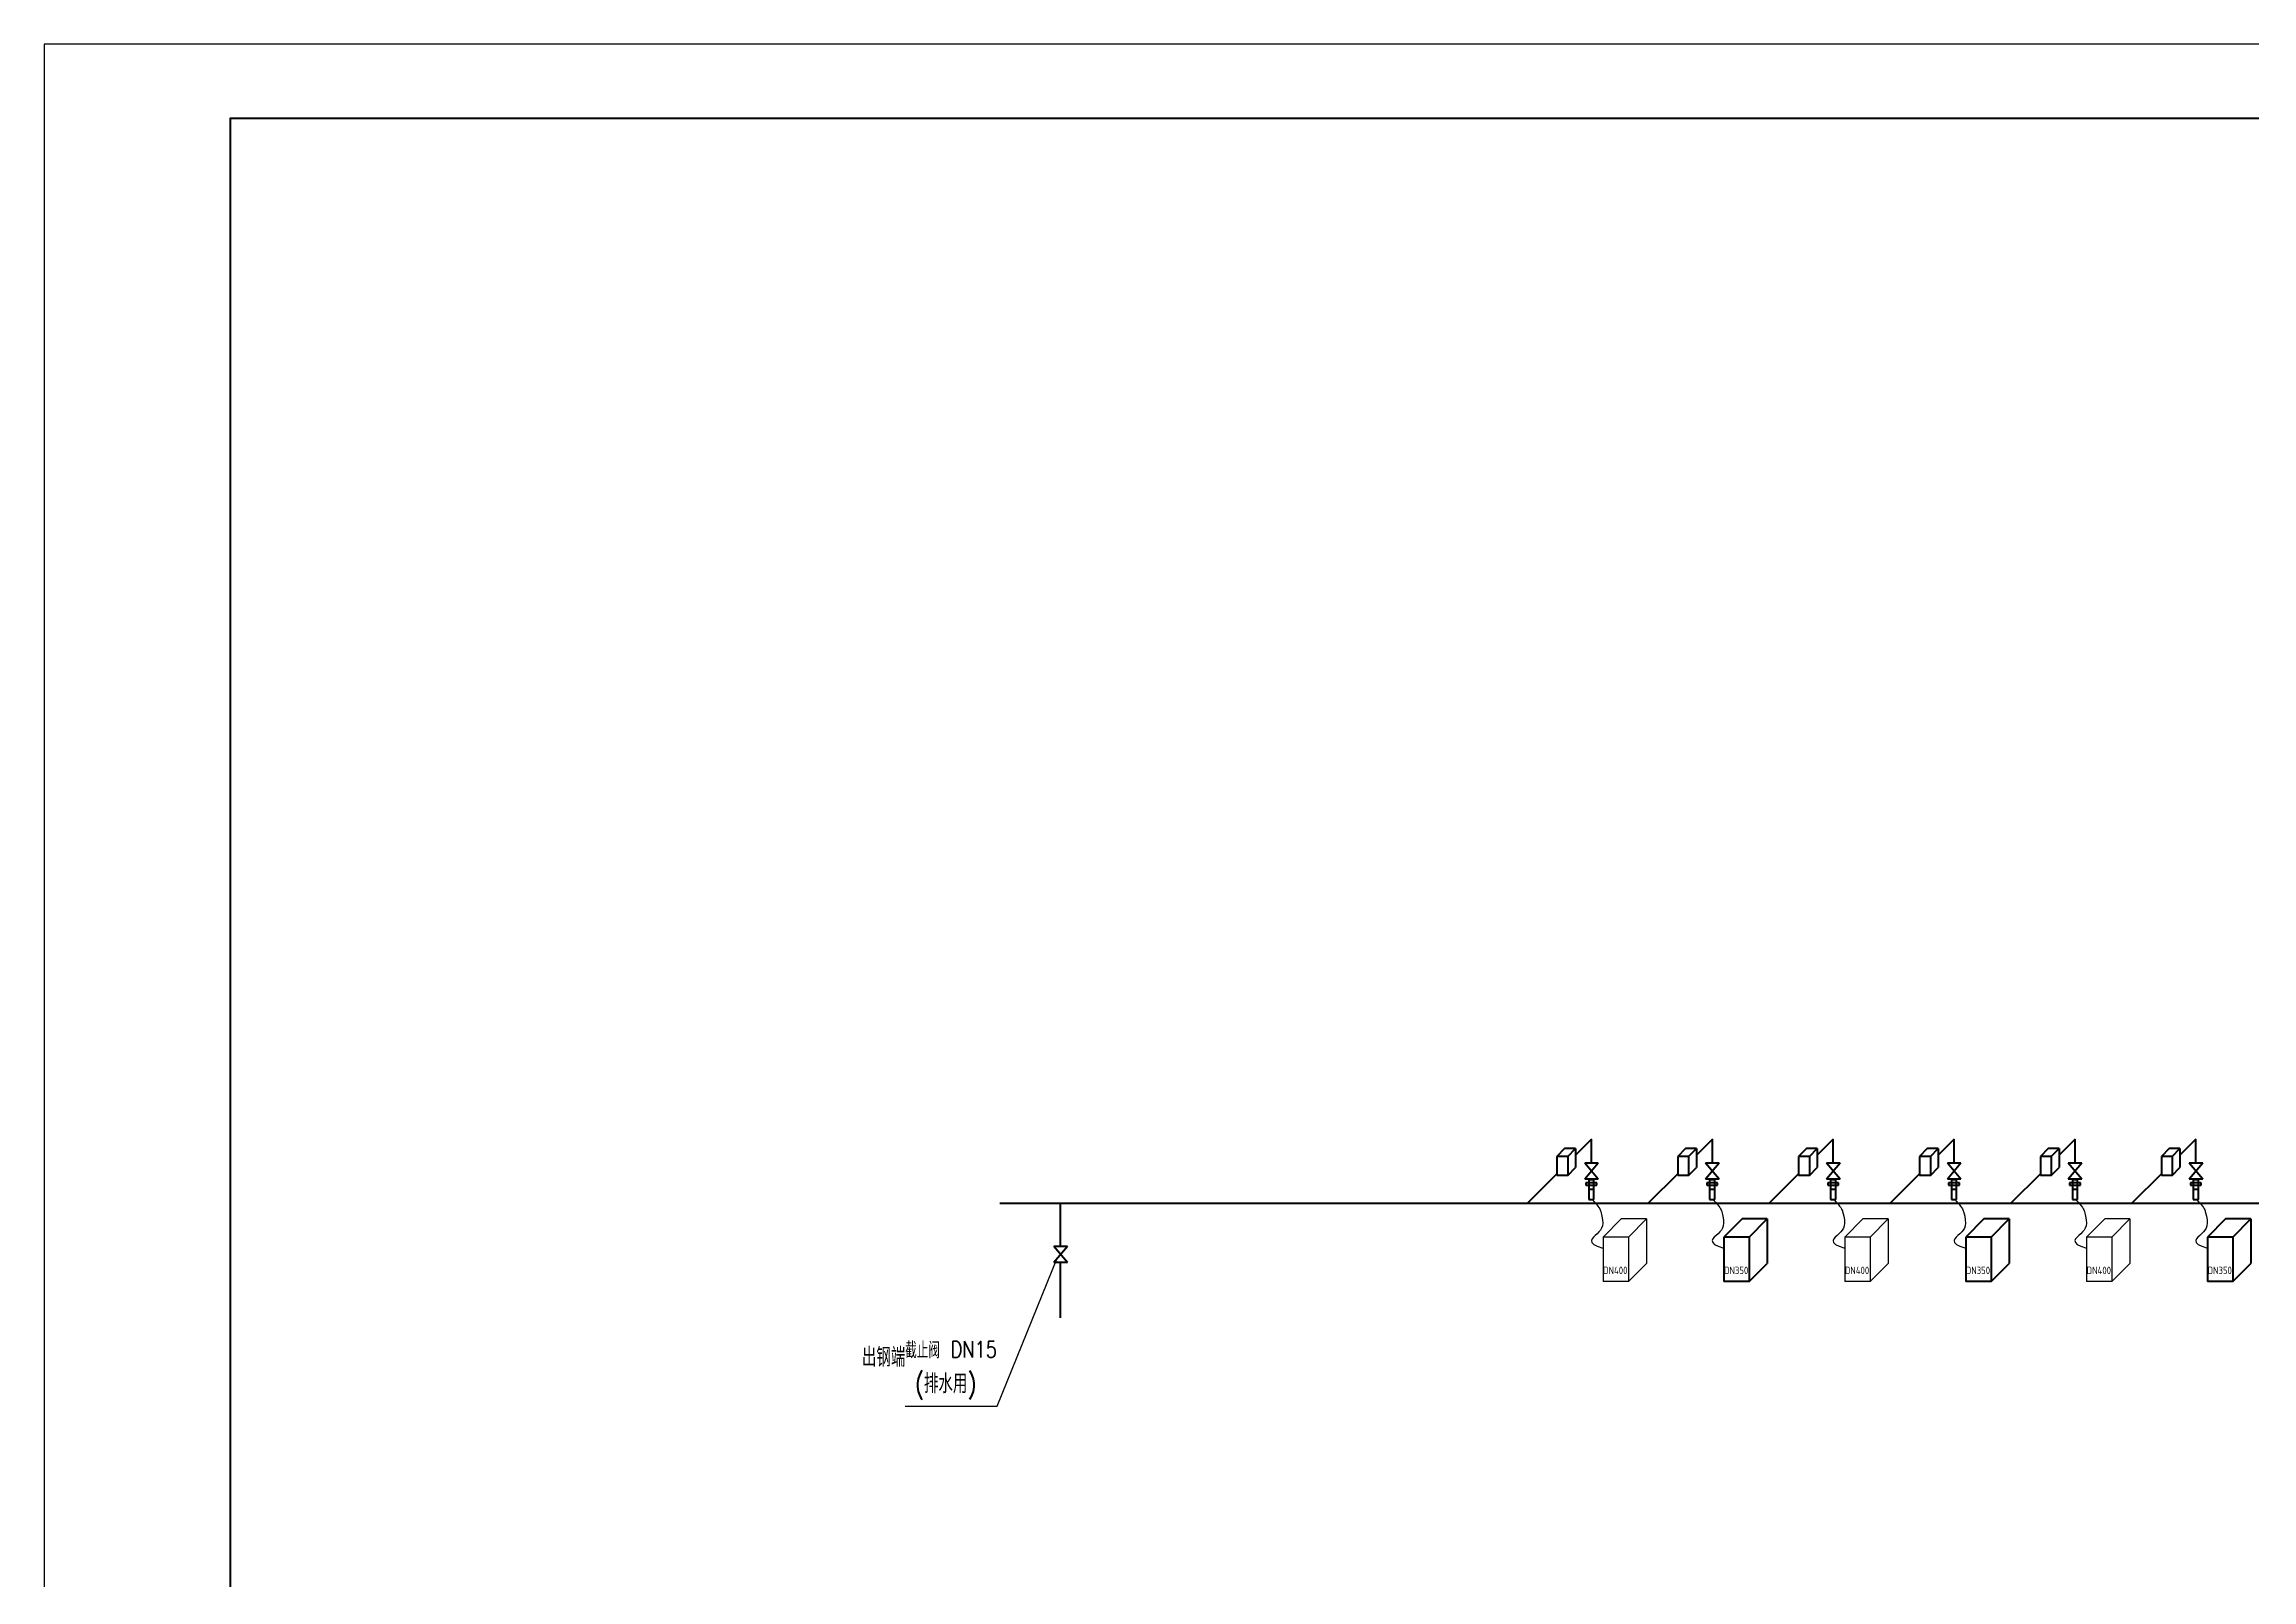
# Model space of a CAD drawing. Extents: x 50270 to 97790, y 5042 to 38642.
# Drawn here: x 50270 to 74009, y 22131 to 38642 of the extents above; entities that cross this region are included whole.
import ezdxf

# ---------------------------------------------------------------- set-up
doc = ezdxf.new("R2010")
doc.units = 0
doc.header["$LTSCALE"] = 800
doc.header["$MEASUREMENT"] = 0
doc.layers.get('0').update_dxf_attribs({"linetype": 'CONTINUOUS'})
doc.layers.add('SHI', color=7, linetype='CONTINUOUS', lineweight=50)
doc.layers.add('WEN', color=3, linetype='CONTINUOUS')
doc.layers.add('XI', color=2, linetype='CONTINUOUS')
doc.styles.add('GB', font='gbenor.shx', dxfattribs={"bigfont": 'gbcbig.shx'})
doc.styles.add('HZ0', font='SIMPLEX.shx', dxfattribs={"width": 0.8, "height": 150, "bigfont": 'jd.shx'})

# ---------------------------------------------------------------- blocks, each defined once
blk = doc.blocks.new('compress-b')
at = {"ltscale": 0.5}
for p, q in [((49987, -9901), (49793, -10095)), ((50259, -9901), (49987, -9901)), ((50065, -10095), (50259, -9901)), ((50259, -9901), (50259, -10378)), ((50065, -10095), (49793, -10095)), ((49793, -10095), (49793, -10572)), ((50065, -10095), (50065, -10572)), ((50065, -10572), (50259, -10378)), ((50065, -10572), (49793, -10572))]:
    blk.add_line(p, q, dxfattribs=at)
at = {"layer": 'SHI', "ltscale": 0.5}
for p, q in [((49379, -9145), (49296, -9228)), ((49296, -9228), (49296, -9432)), ((49413, -9228), (49296, -9228)), ((49496, -9145), (49379, -9145)), ((49413, -9228), (49496, -9145)), ((49413, -9228), (49413, -9432)), ((49668, -9042), (49496, -9214)), ((49496, -9145), (49496, -9349)), ((49668, -9296), (49668, -9042)), ((49296, -9414), (48979, -9731)), ((49413, -9432), (49296, -9432)), ((49413, -9432), (49496, -9349)), ((49595, -9296), (49741, -9296)), ((49595, -9471), (49741, -9296)), ((49595, -9296), (49741, -9471)), ((49595, -9471), (49741, -9471)), ((49639, -9476), (49695, -9476)), ((49639, -9476), (49639, -9692)), ((49695, -9692), (49695, -9476)), ((49725, -9514), (49609, -9514)), ((49609, -9514), (49609, -9537)), ((49609, -9537), (49725, -9537)), ((49639, -9580), (49695, -9580)), ((49639, -9692), (49695, -9692)), ((49725, -9537), (49725, -9514))]:
    blk.add_line(p, q, dxfattribs=at)
at = {"layer": 'WEN'}
blk.add_open_spline([(49674, -9693), (49753, -9772), (49814, -9956), (49765, -10050), (49596, -10158), (49792, -10216)], degree=3, knots=[160.770032, 160.770032, 160.770032, 160.770032, 196.781128, 410.725192, 606.039202, 606.039202, 606.039202, 606.039202], dxfattribs=at)
at = {"layer": 'SHI', "style": 'GB'}
blk.add_attdef('直径', (49793, -10494), '', height=80, dxfattribs=at)

msp = doc.modelspace()

# ---------------------------------------------------------------- linework, layer by layer
at = {"layer": 'SHI'}
msp.add_line((60547, 26181), (89421, 26181), dxfattribs=at)
at = {"layer": 'SHI', "ltscale": 0.5}
for p, q in [((61200, 25720), (61200, 26181)), ((61126, 25720), (61273, 25545)), ((61126, 25545), (61273, 25720)), ((61126, 25720), (61273, 25720)), ((61126, 25545), (61273, 25545)), ((61200, 24949), (61200, 25545))]:
    msp.add_line(p, q, dxfattribs=at)
at = {"layer": 'SHI'}
msp.add_lwpolyline([(52270, 5842), (96990, 5842), (96990, 37842), (52270, 37842)], close=True, dxfattribs=at)
at = {"layer": 'WEN'}
for p, q in [((60517, 23998), (61163, 25589)), ((59527, 23998), (60517, 23998))]:
    msp.add_line(p, q, dxfattribs=at)
at = {"layer": 'XI'}
msp.add_lwpolyline([(50270, 5042), (97790, 5042), (97790, 38642), (50270, 38642)], close=True, dxfattribs=at)

# ---------------------------------------------------------------- block references
at = {"layer": 'SHI'}
ref = msp.add_blockref('compress-b', (18540, 35912), dxfattribs=at)
ref.add_attrib('直径', 'DN350', (68333, 25418), dxfattribs={"layer": '0', "height": 80, "style": 'GB'})
ref = msp.add_blockref('compress-b', (21140, 35912), dxfattribs=at)
ref.add_attrib('直径', 'DN350', (70933, 25418), dxfattribs={"layer": '0', "height": 80, "style": 'GB'})
ref = msp.add_blockref('compress-b', (23740, 35912), dxfattribs=at)
ref.add_attrib('直径', 'DN350', (73533, 25418), dxfattribs={"layer": '0', "height": 80, "style": 'GB'})
at = {"layer": 'XI'}
ref = msp.add_blockref('compress-b', (17240, 35912), dxfattribs=at)
ref.add_attrib('直径', 'DN400', (67033, 25418), dxfattribs={"layer": '0', "height": 80, "style": 'GB'})
ref = msp.add_blockref('compress-b', (19840, 35912), dxfattribs=at)
ref.add_attrib('直径', 'DN400', (69633, 25418), dxfattribs={"layer": '0', "height": 80, "style": 'GB'})
ref = msp.add_blockref('compress-b', (22440, 35912), dxfattribs=at)
ref.add_attrib('直径', 'DN400', (72233, 25418), dxfattribs={"layer": '0', "height": 80, "style": 'GB'})

# ---------------------------------------------------------------- texts
at = {"layer": 'WEN', "style": 'HZ0'}
for s, height, width, p in [('截止阀', 175, 0.75, (59528, 24512)), ('DN15', 175, 0.8, (60017, 24521)), ('出钢端', 204.8, 0.8, (59063, 24422)), ('(排水用)', 204.8, 0.8, (59632, 24138))]:
    msp.add_text(s, height=height, dxfattribs=dict(at, width=width)).set_placement(p)

doc.saveas('drawing.dxf')
